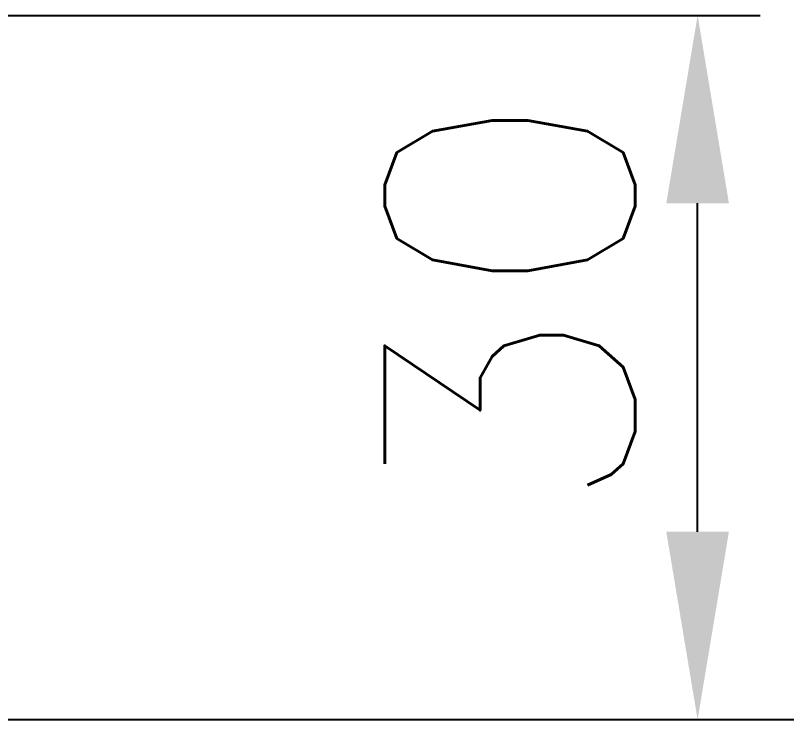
# Model space of a CAD drawing. Header units: millimetres. Extents: x 352 to 14123, y 79 to 19556.
# Drawn here: x 7673.1 to 7870.3, y 10391.5 to 10571.5 of the extents above; entities that cross this region are included whole.
import ezdxf

# ---------------------------------------------------------------- set-up
doc = ezdxf.new("R2010")
doc.units = ezdxf.units.MM
doc.layers.add('LAYER3', color=3, linetype='Continuous')
doc.styles.get("Standard").update_dxf_attribs({"font": 'txt.shx', "bigfont": 'gbcbig.shx'})

msp = doc.modelspace()

# ---------------------------------------------------------------- linework, layer by layer
at = {"layer": 'LAYER3', "linetype": 'ByBlock', "ltscale": 2}
for p, q in [((7604.55519, 10571.51308), (7863.58823, 10571.51308)), ((7847.58823, 10439.51308), (7847.58823, 10523.51308)), ((7668.91923, 10391.51308), (7863.58823, 10391.51308)), ((7668.91923, 10391.51308), (7985.65233, 10391.51308))]:
    msp.add_line(p, q, dxfattribs=at)
for points in [[(7839.58823, 10523.51308), (7855.58823, 10523.51308), (7847.58823, 10571.51308)], [(7839.58823, 10439.51308), (7855.58823, 10439.51308), (7847.58823, 10391.51308)]]:
    msp.add_solid(points, dxfattribs=at)

# ---------------------------------------------------------------- texts
at = {"layer": 'LAYER3', "linetype": 'ByBlock', "ltscale": 2, "insert": (7799.58823, 10498.03403), "char_height": 64, "attachment_point": 5, "rotation": 90}
msp.add_mtext('\\A1;30', dxfattribs=at)

doc.saveas('drawing.dxf')
